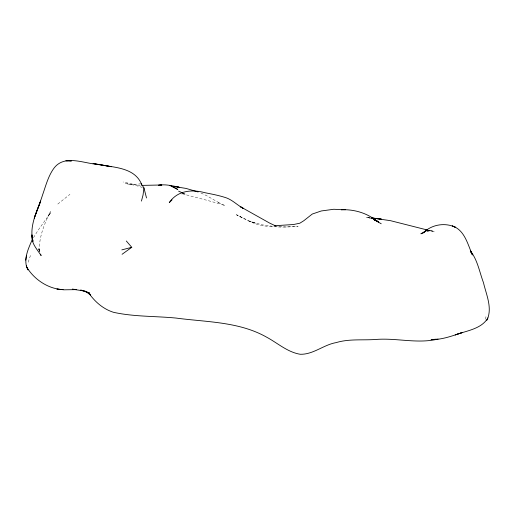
<?xml version="1.0" encoding="UTF-8"?>
<svg xmlns="http://www.w3.org/2000/svg" width="515" height="515" viewBox="0 0 515 515"><rect width="100%" height="100%" fill="white"/><g stroke="black" fill="none" stroke-linecap="round" stroke-linejoin="round"><path stroke-width="0.39" stroke-dasharray="2.58 1.93" d="M39.262 251.719L39.378 248.198L39.475 251.584M39.294 250.953C38.96 237.048 44.296 223.838 50.431 211.626L48.294 216.043M485.574 319.171L486.096 315.792M28.171 262.212L30.72 254.745M33.526 237.627L37.885 230.559L50.94 212.264L48.931 214.98M57.809 204.043L69.937 194.342M427.437 231.312L429.626 230.475L428.268 230.804M181.634 193.988L185.175 193.196L182.954 193.357M427.115 231.209L432.343 230.231L428.242 230.926L431.409 230.81L429.072 230.463M141.245 183.81L133.765 184.351L123.104 181.988M274.746 226.523L285.683 226.999L298.108 226.536L281.415 227.115L267.51 226.375L261.504 225.461L255.318 223.787L248.854 221.141L236.733 214.967L249.537 221.083L255.781 223.362L249.743 221.238L261.981 224.817L273.259 226.394M140.151 185.336L129.671 184.261M370.137 217.806L365.901 217.459L370.375 218.077M182.188 193.717C196.434 197.734 211.06 201.011 225.177 205.652L217.253 201.996M132.175 184.602L125.048 183.475L135.735 185.452L142.455 187.473M370.497 218.006L367.646 217.523L370.523 218.418M427.405 230.321L434.66 231.943L428.654 230.359M182.934 193.125L185.104 194.116L183.121 193.209M200.889 193.003L206.67 195.694L219.622 203.09M236.166 214.459L242.758 218.057L242.205 217.748M39.533 251.352L38.207 247.831L38.966 250.078"/><path stroke-width="0.77" d="M31.988 240.254C28.428 248.417 23.96 257.912 26.651 266.957C33.977 279.388 48.384 289.102 63.062 289.591L56.927 289.134L63.963 289.816L76.555 289.63M40.588 254.165L41.123 255.575C37.067 249.234 30.926 243.054 31.911 234.866L32.986 241.393C28.743 225.274 37.936 209.998 42.539 195.024C45.829 185.715 48.243 175.782 54.281 167.768C65.328 153.869 85.149 164.195 99.633 164.51L99.009 164.414L111.388 166.725L93.035 163.435C109.457 167.626 134.119 165.618 141.657 184.434L141.245 183.81L143.949 187.917L143.041 195.056L141.438 201.088M25.763 260.152L26.465 255.807M436.469 339.147L431.074 339.649C441.812 339.797 451.996 336.012 462.039 332.651L455.228 334.892C466.294 330.785 481.512 329.091 487.905 317.903M486.81 320.382C492.842 308.446 486.25 294.689 483.482 282.69C479.497 272.062 477.63 260.146 470.485 251.024M172.016 199.904L169.274 202.607C177.405 190.544 191.85 189.127 204.873 192.694C211.498 194.013 218.148 195.275 224.604 197.297C231.744 199.208 236.849 204.893 243.196 208.343L240.215 206.599L269.648 223.098L275.731 225.976M122.074 254.288L131.769 247.309L126.31 240.988M427.147 230.205L423.594 232.593C431.802 224.45 445.14 222.306 455.511 227.315L452.26 225.924C464.697 229.993 467.678 244.342 472.442 254.977L470.311 251.082M427.051 230.205L420.884 233.81L423.794 232.696M121.836 249.872L131.769 247.309M438.046 339.063C417.742 344.014 397.001 337.885 376.452 339.417C363.062 340.473 349.286 338.625 336.237 342.591C323.632 344.722 313.262 354.668 300.194 354.269C287.364 352.144 277.45 342.906 266.274 336.977C238.818 321.566 206.399 322.126 176.046 318.064C155.202 316.049 134.061 316.841 113.493 312.302C103.315 309.084 95.153 302.009 89.069 293.46L90.543 295.011L85.175 291.149L89.797 293.196L80.643 290.054L84.421 290.969M345.61 209.727L341.361 209.727C353.779 209.27 366.435 212.785 376.227 220.594L374.244 219.261L378.628 222.139M274.398 225.763L293.582 224.514L299.846 223.201L303.753 220.761L312.257 214.053L321.27 210.97L333.804 209.264L341.928 209.714M141.625 185.394L161.826 184.982L158.453 185.278C165.399 184.003 172.325 185.812 179.098 187.17L176.774 186.881M76.574 289.527L72.287 289.185L84.46 291.026M371.553 217.922L390.383 220.652L427.147 229.96M173.69 186.462L186.05 188.419L198.108 191.953M173.671 186.501L175.222 186.688M427.514 230.224L425.957 229.993L427.405 230.321M178.596 191.149L182.213 192.797M373.787 219.487L378.351 221.675L373.394 219.306L381.222 223.768M470.298 250.953L471.547 252.575L470.382 250.902M143.949 187.917L146.505 197.96M34.756 216.455L34.286 218.148L40.685 201.075L34.756 216.455M67.787 160.77L65.926 160.732L71.437 160.931L67.787 160.77M375.725 218.392L371.251 217.993L381.448 219.126L375.725 218.392M173.735 187.305L170.008 185.4L177.778 189.456L173.735 187.305M27.977 269.809L26.304 266.017L27.977 269.809"/></g></svg>
